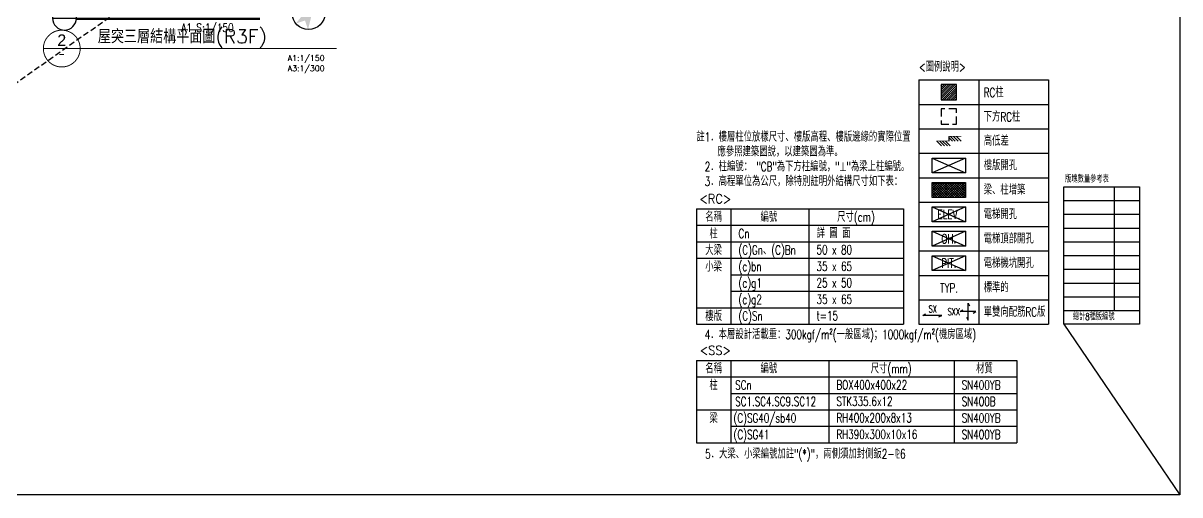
# Model space of a CAD drawing. Header units: millimetres. Extents: x -3377 to 119122, y -22007 to 15479.
# Drawn here: x 89316 to 96883, y 0 to 3090 of the extents above; entities that cross this region are included whole.
import ezdxf
from ezdxf.enums import TextEntityAlignment as Align

# ---------------------------------------------------------------- set-up
doc = ezdxf.new("R2010")
doc.units = ezdxf.units.MM
doc.header["$LTSCALE"] = 150
doc.header["$MEASUREMENT"] = 0
for name, pattern in [('CENTER', [2, 1.25, -0.25, 0.25, -0.25]), ('HIDDEN', [0.375, 0.25, -0.125]), ('HIDDEN2', [0.1875, 0.125, -0.0625])]:
    doc.linetypes.add(name, pattern=pattern)
doc.layers.get('0').update_dxf_attribs({"plot": 0})
doc.layers.add('5', color=5, linetype='Continuous', lineweight=13)
doc.layers.add('TEXT-4', color=4, linetype='Continuous', lineweight=25)
for name, color, linetype, plot in [('AREA', 3, 'Continuous', False), ('LABEL', 1, 'Continuous', False), ('S-ARCH', 252, 'Continuous', False)]:
    doc.layers.add(name, color=color, linetype=linetype, plot=plot)
for name, color, linetype in [('ASSLN', 8, 'Continuous'), ('COL', 1, 'Continuous'), ('Col-Line', 8, 'CENTER'), ('DIM', 6, 'Continuous'), ('GRID', 5, 'CENTER'), ('GRID-N', 4, 'Continuous'), ('NOTE2', 2, 'Continuous'), ('OPEN', 4, 'Continuous'), ('S-AXI', 1, 'Continuous'), ('S-AXIS', 1, 'Continuous'), ('S-COL', 7, 'Continuous'), ('S-COLB', 4, 'HIDDEN'), ('S-HATCHCOL', 13, 'Continuous'), ('S-OPEN', 13, 'Continuous'), ('S-SLAB', 5, 'Continuous'), ('S-TAB', 4, 'Continuous'), ('S-TEXT', 2, 'Continuous'), ('S-THIN', 201, 'Continuous'), ('S-TITLE', 2, 'Continuous'), ('SLAB', 7, 'Continuous'), ('STAIR', 4, 'Continuous'), ('TEXT', 2, 'Continuous'), ('WALL', 2, 'Continuous'), ('指北針', 7, 'Continuous')]:
    doc.layers.add(name, color=color, linetype=linetype)
doc.styles.add('4C', font='romans.shx', dxfattribs={"width": 0.9, "height": 52.5, "bigfont": '1lsp.shx'})
doc.styles.add('BM-C', font='SIMPLEX.shx', dxfattribs={"width": 0.7, "bigfont": 'CHINESET.shx'})
doc.styles.add('C1', font='', dxfattribs={"bigfont": 'japanese.shx'})
doc.styles.add('CD1', font='romand', dxfattribs={"height": 3})
doc.styles.add('CH1a', font='helvbld.shx', dxfattribs={"height": 6, "bigfont": 'lmp.shx'})
doc.styles.add('CHINA', font='romans.shx', dxfattribs={"width": 0.8, "bigfont": 'china.shx'})
doc.styles.add('CS4', font='romans.shx', dxfattribs={"width": 0.7, "height": 45, "bigfont": 'lsp.shx'})
doc.styles.add('CT', font='kaiu.ttf')
doc.styles.add('ET', font='simplex.shx', dxfattribs={"width": 0.8})
doc.styles.add('HH', font='')
doc.styles.get('C1').set_extended_font_data('微軟正黑體')
doc.styles.get('HH').set_extended_font_data('Microsoft JhengHei')

# ---------------------------------------------------------------- blocks, each defined once
blk = doc.blocks.new('圖例說明')
at = {"layer": 'S-HATCHCOL'}
h = blk.add_hatch(dxfattribs=at)
h.set_pattern_fill('ANSI31', color=256, scale=60, style=0)
h.set_pattern_definition([(45, (1.3676, 481.526), (-5.3033, 5.3033), [])])
h.paths.add_polyline_path([(109.2, 1102.5), (184.2, 1102.5), (184.2, 1177.5), (109.2, 1177.5)])
h = blk.add_hatch(dxfattribs=at)
h.set_pattern_fill('ANSI37', color=256, scale=67.5)
h.set_pattern_definition([(45, (-92186.061, -6241.679), (-5.9662135, 5.9662135), []), (135, (-92186.061, -6241.679), (-5.9662135, -5.9662135), [])])
h.paths.add_polyline_path([(64.3, 696.5), (229, 696.5), (229, 623.5), (64.3, 623.5)])
at = {"layer": 'S-COL'}
blk.add_lwpolyline([(109.2, 1102.5), (184.2, 1102.5), (184.2, 1177.5), (109.2, 1177.5)], close=True, dxfattribs=at)
at = {"layer": 'S-COLB'}
blk.add_lwpolyline([(109.2, 982.5), (184.2, 982.5), (184.2, 1057.5), (109.2, 1057.5)], close=True, dxfattribs=at)
at = {"layer": 'S-OPEN'}
for p, q in [((64.3, 816.5), (229, 743.5)), ((229, 816.5), (64.3, 743.5)), ((64.3, 576.5), (229, 503.5)), ((229, 576.5), (64.3, 503.5)), ((64.3, 456.5), (229, 383.5)), ((229, 456.5), (64.3, 383.5)), ((64.3, 336.5), (229, 263.5)), ((229, 336.5), (64.3, 263.5))]:
    blk.add_line(p, q, dxfattribs=at)
at = {"layer": 'S-SLAB'}
for points in [[(64.3, 816.5), (229, 816.5), (229, 743.5), (64.3, 743.5)], [(64.3, 696.5), (229, 696.5), (229, 623.5), (64.3, 623.5)], [(64.3, 576.5), (229, 576.5), (229, 503.5), (64.3, 503.5)], [(64.3, 456.5), (229, 456.5), (229, 383.5), (64.3, 383.5)], [(64.3, 336.5), (229, 336.5), (229, 263.5), (64.3, 263.5)]]:
    blk.add_lwpolyline(points, close=True, dxfattribs=at)
at = {"layer": 'S-TAB'}
for p, q in [((0, 1200), (635.3, 1200)), ((0, 1200), (0, 0)), ((293.3, 1200), (293.3, 0)), ((635.3, 1200), (635.3, 0)), ((0, 1080), (635.3, 1080)), ((0, 960), (635.3, 960)), ((0, 840), (635.3, 840)), ((0, 720), (635.3, 720)), ((0, 600), (635.3, 600)), ((0, 480), (635.3, 480)), ((0, 360), (635.3, 360)), ((0, 240), (635.3, 240)), ((0, 120), (635.3, 120)), ((0, 0), (635.3, 0))]:
    blk.add_line(p, q, dxfattribs=at)
at = {"layer": 'S-THIN'}
for p, q in [((146.7, 923), (146.7, 900)), ((146.7, 917.4), (164.3, 899.7)), ((155.4, 923), (178.4, 900)), ((169.7, 923), (192.8, 900)), ((184.1, 923), (207.1, 900)), ((87.8, 900), (111.1, 876.7)), ((102.2, 900), (125.2, 877)), ((116.5, 900), (139.6, 877)), ((130.9, 900), (153.9, 877))]:
    blk.add_line(p, q, dxfattribs=at)
at = {"layer": 'S-THIN', "const_width": 2.54}
for points in [[(207.8, 923), (146.7, 923)], [(85.5, 900), (146.7, 900)]]:
    blk.add_lwpolyline(points, dxfattribs=at)
at = {"layer": 'SLAB', "color": 1}
for p, q in [((279.1, 62.4), (202.7, 62.4)), ((240.9, 20.9), (240.9, 104)), ((112, 43.7), (18.8, 43.7))]:
    blk.add_line(p, q, dxfattribs=at)
for points in [[(202.7, 62.4), (216.2, 70.2)], [(240.9, 104), (248.7, 90.5)], [(265.6, 54.6), (279.1, 62.4)], [(18.8, 43.7), (32.3, 51.5)], [(98.5, 35.9), (112, 43.7)], [(233.1, 34.4), (240.9, 20.9)]]:
    blk.add_lwpolyline(points, dxfattribs=at)
at = {"layer": 'S-TEXT', "style": 'CS4', "width": 0.7}
for s, p in [('<圖例說明>', (0, 1263.9)), ('RC柱', (317.9, 1138.5)), ('下方RC柱', (317.9, 1018.5)), ('高低差', (317.9, 900)), ('樓版開孔', (317.9, 780)), ('梁、柱增築', (317.9, 660)), ('電梯開孔', (317.9, 540)), ('電梯頂部開孔', (317.9, 420)), ('電梯機坑開孔', (317.9, 300)), ('TYP.', (104.1, 178.1)), ('標準的', (317.9, 180)), ('單雙向配筋RC版', (317.9, 60))]:
    blk.add_text(s, height=45, dxfattribs=at).set_placement(p, align=Align.MIDDLE_LEFT)
for s, p in [('ELEV.', (146.7, 540)), ('OH.', (146.7, 420)), ('PIT.', (146.7, 300))]:
    blk.add_text(s, height=45, dxfattribs=at).set_placement(p, align=Align.MIDDLE)
at = {"layer": 'SLAB', "color": 2, "style": 'CS4', "width": 0.7}
for s, p in [('SX', (68.1, 74.5)), ('SXX', (171, 62.1))]:
    blk.add_text(s, height=33.75, dxfattribs=at).set_placement(p, align=Align.MIDDLE_CENTER)
blk = doc.blocks.new('A$C19EB2903')
at = {"color": 252}
for p, q in [((-840, 1268.4), (32.4, 1268.4)), ((-805, 1193.4), (-70, 1193.4)), ((-20, 1193.4), (32.4, 1193.4)), ((-725, 953.4), (-150, 983.4)), ((-725, 983.4), (-150, 953.4)), ((-70, 0), (-805, 0)), ((-875, -70), (-875, -895)), ((0, -70), (220, -70)), ((290, -825), (290, -140)), ((220, -895), (0, -895)), ((-805, -965), (-70, -965))]:
    blk.add_line(p, q, dxfattribs=at)
at = {"color": 252, "linetype": 'HIDDEN'}
for p, q in [((-310, -905), (-310, -695)), ((-310, -905), (-70, -695)), ((-70, -905), (-310, -695))]:
    blk.add_line(p, q, dxfattribs=at)
blk.add_lwpolyline([(-310, -695), (-70, -695), (-70, -905), (-310, -905)], close=True, dxfattribs=at)
at = {"color": 252, "linetype": 'HIDDEN2'}
for centre, start, end in [((144.4, -215), 0, 90), ((144.4, -292), 270, 0)]:
    blk.add_arc(centre, 75, start, end, dxfattribs=at)
at = {"layer": '5', "color": 252, "linetype": 'Continuous'}
blk.add_lwpolyline([(-1034.3, -1691.7), (166.4, -1691.7)], dxfattribs=at)
at = {"layer": 'AREA', "color": 252}
for points in [[(227.5, -372), (227.5, -132.5), (-35, -132.5), (-35, -52.5), (-812.5, -52.5), (-812.5, -912.5), (-35, -912.5), (-35, -832.5), (227.5, -832.5), (227.5, -611), (227.5, -611), (227.5, -372)], [(-310, -595), (220, -595), (220, -825), (-70, -825), (-70, -905), (-310, -905)]]:
    blk.add_lwpolyline(points, close=True, dxfattribs=at)
at = {"layer": 'ASSLN', "color": 252, "linetype": 'CENTER'}
for p, q in [((32.4, 1253.4), (-1135.8, 1253.4)), ((32.4, 953.4), (-1135.8, 953.4))]:
    blk.add_line(p, q, dxfattribs=at)
at = {"layer": 'COL', "color": 252}
for points in [[(-855, 1253.4), (-805, 1253.4), (-805, 1173.4), (-855, 1173.4)], [(-70, 1253.4), (-20, 1253.4), (-20, 1173.4), (-70, 1173.4)], [(-855, 953.4), (-805, 953.4), (-805, 883.4), (-855, 883.4)], [(-70, 953.4), (-20, 953.4), (-20, 883.4), (-70, 883.4)], [(-875, -70), (-805, -70), (-805, 0), (-875, 0)], [(-70, -140), (0, -140), (0, 0), (-70, 0)], [(220, -140), (290, -140), (290, -70), (220, -70)], [(220, -140), (290, -140), (290, -70), (220, -70)], [(-70, -965), (0, -965), (0, -825), (-70, -825)], [(220, -895), (290, -895), (290, -825), (220, -825)], [(-875, -965), (-805, -965), (-805, -895), (-875, -895)]]:
    blk.add_lwpolyline(points, close=True, dxfattribs=at)
at = {"layer": 'Col-Line', "color": 252, "linetype": 'ByBlock'}
for centre in [(-842.5, 286.4), (-17.5, 286.4), (731.1, -105), (731.1, -845)]:
    blk.add_circle(centre, 75, dxfattribs=at)
at = {"layer": 'GRID', "color": 252, "ltscale": 0.1}
for p, q in [((-847.5, 92.1), (-847.5, 211.4)), ((-22.5, 87.1), (-22.5, 211.4)), ((656.1, -105), (512.2, -105)), ((656.1, -845), (512.2, -845))]:
    blk.add_line(p, q, dxfattribs=at)
at = {"layer": 'GRID-N', "color": 252}
for p, q in [((56, -140), (56, -215)), ((77, -140), (77, -215)), ((98, -140), (98, -215)), ((119, -140), (119, -215)), ((140, -140), (140, -215))]:
    blk.add_line(p, q, dxfattribs=at)
at = {"layer": 'LABEL', "color": 252}
blk.add_lwpolyline([(-1189.7, -1682.5), (166.4, -1682.5)], dxfattribs=at)
at = {"layer": 'LABEL', "color": 252, "linetype": 'Continuous'}
blk.add_arc((-1111.9, -1682.5), 77.8, 180.0000014999924, 179.9999985000077, dxfattribs=at)
at = {"layer": 'OPEN', "color": 252, "linetype": 'Continuous'}
for p, q in [((-795, -45), (-800, -45)), ((-800, -60), (-795, -60)), ((-795, -60), (-795, -45)), ((-725, -45), (-795, -45)), ((-795, -50), (-725, -50)), ((-795, -55), (-725, -55)), ((-795, -60), (-725, -60)), ((-725, -60), (-725, -45)), ((-725, -45), (-720, -45)), ((-720, -60), (-725, -60)), ((-150, -45), (-155, -45)), ((-155, -60), (-150, -60)), ((-150, -60), (-150, -45)), ((-80, -45), (-150, -45)), ((-150, -50), (-80, -50)), ((-150, -55), (-80, -55)), ((-150, -60), (-80, -60)), ((-80, -60), (-80, -45)), ((-80, -45), (-75, -45)), ((-75, -60), (-80, -60)), ((130, -580), (125, -580)), ((125, -595), (130, -595)), ((130, -595), (130, -580)), ((207, -675), (207, -595)), ((207, -595), (210, -595)), ((210, -595), (210, -580)), ((210, -580), (215, -580)), ((215, -595), (210, -595)), ((210, -595), (210, -675)), ((210, -675), (207, -675)), ((140, -825), (135, -825)), ((140, -840), (140, -825)), ((210, -825), (140, -825)), ((140, -830), (210, -830)), ((210, -840), (210, -825)), ((210, -825), (215, -825)), ((-795, -905), (-800, -905)), ((-795, -920), (-795, -905)), ((-725, -905), (-795, -905)), ((-725, -920), (-725, -905)), ((-725, -905), (-720, -905)), ((-150, -905), (-155, -905)), ((-150, -920), (-150, -905)), ((-80, -905), (-150, -905)), ((-80, -920), (-80, -905)), ((-80, -905), (-75, -905)), ((135, -840), (140, -840)), ((140, -835), (210, -835)), ((140, -840), (210, -840)), ((215, -840), (210, -840)), ((-800, -920), (-795, -920)), ((-795, -910), (-725, -910)), ((-795, -915), (-725, -915)), ((-795, -920), (-725, -920)), ((-720, -920), (-725, -920)), ((-155, -920), (-150, -920)), ((-150, -910), (-80, -910)), ((-150, -915), (-80, -915)), ((-150, -920), (-80, -920)), ((-75, -920), (-80, -920))]:
    blk.add_line(p, q, dxfattribs=at)
at = {"layer": 'OPEN', "color": 252}
for p, q in [((-220, -430), (-150, -500)), ((-150, -430), (-220, -500))]:
    blk.add_line(p, q, dxfattribs=at)
at = {"layer": 'OPEN', "color": 252, "linetype": 'HIDDEN'}
for p, q in [((70, -510), (0, -580)), ((70, -580), (0, -510))]:
    blk.add_line(p, q, dxfattribs=at)
at = {"layer": 'OPEN', "color": 252}
blk.add_lwpolyline([(-150, -430), (-150, -500), (-220, -500), (-220, -430)], close=True, dxfattribs=at)
for points in [[(-150, -487.5), (-170, -487.5), (-170, -442.5), (-150, -442.5)], [(-150, -482.5), (-165, -482.5), (-165, -447.5), (-150, -447.5)], [(-130, -487.5), (-110, -487.5), (-110, -442.5), (-130, -442.5)], [(-130, -482.5), (-115, -482.5), (-115, -447.5), (-130, -447.5)], [(12.5, -580), (12.5, -560), (57.5, -560), (57.5, -580)], [(17.5, -580), (17.5, -565), (52.5, -565), (52.5, -580)]]:
    blk.add_lwpolyline(points, dxfattribs=at)
at = {"layer": 'OPEN', "color": 252, "linetype": 'HIDDEN'}
blk.add_lwpolyline([(70, -580), (0, -580), (0, -510), (70, -510)], close=True, dxfattribs=at)
at = {"layer": 'OPEN', "color": 252, "linetype": 'Continuous'}
blk.add_arc((210, -595), 80, 180, 270, dxfattribs=at)
at = {"layer": 'STAIR', "color": 252}
for p, q in [((56, -292), (56, -140)), ((61, -287), (61, -140)), ((61, -177.5), (76, -177.5)), ((61, -215), (145, -215)), ((61, -220), (140, -220)), ((140, -220), (140, -287)), ((145, -215), (145, -292)), ((145, -222), (220, -222)), ((56, -367), (56, -292)), ((145, -292), (56, -292)), ((140, -287), (61, -287)), ((77, -367), (77, -292)), ((98, -367), (98, -292)), ((119, -367), (119, -292)), ((140, -367), (140, -292)), ((145, -243), (220, -243)), ((145, -264), (220, -264)), ((145, -285), (220, -285))]:
    blk.add_line(p, q, dxfattribs=at)
for points in [[(56, -329.5), (182.5, -329.5), (182.5, -177.5), (61, -177.5)], [(76, -172.5), (61, -177.5), (76, -182.5)]]:
    blk.add_lwpolyline(points, dxfattribs=at)
blk.add_lwpolyline([(138, -222), (138, -285), (63, -285), (63, -222)], close=True, dxfattribs=at)
blk.add_ellipse((56, -329.5), major_axis=(-3.54, 3.54), ratio=1, start_param=-0.785398, end_param=5.497787, dxfattribs=at)
at = {"layer": 'WALL', "color": 252}
for p, q in [((-805, 1253.4), (32.4, 1253.4)), ((-805, 1238.4), (-70, 1238.4)), ((-20, 1238.4), (32.4, 1238.4)), ((-820, 953.4), (-820, 1173.4)), ((-805, 953.4), (-805, 1173.4)), ((-745, 953.4), (-745, 1148.4)), ((-745, 1148.4), (-130, 1148.4)), ((-130, 953.4), (-130, 1148.4)), ((-725, 1133.4), (-150, 1133.4)), ((-725, 1003.4), (-725, 1133.4)), ((-150, 1003.4), (-150, 1133.4)), ((-725, 1003.4), (-150, 1003.4)), ((-827.7, 953.4), (32.4, 953.4)), ((-827.7, 938.4), (32.4, 938.4)), ((-725, 983.4), (-150, 983.4)), ((-725, 953.4), (-725, 983.4)), ((-150, 953.4), (-150, 983.4)), ((-820, -672.5), (-820, -70)), ((-800, -45), (-805, -45)), ((-800, -60), (-805, -60)), ((-805, -895), (-805, -70)), ((-800, -45), (-800, -60)), ((-155, -45), (-720, -45)), ((-720, -45), (-720, -60)), ((-155, -60), (-720, -60)), ((-155, -45), (-155, -60)), ((-70, -45), (-75, -45)), ((-75, -45), (-75, -60)), ((-70, -60), (-75, -60)), ((0, -125), (220, -125)), ((0, -140), (220, -140)), ((220, -140), (220, -825)), ((235, -140), (235, -825)), ((56, -382), (56, -367)), ((56, -367), (56, -382)), ((56, -382), (220, -382)), ((-325, -905), (-325, -580)), ((-325, -580), (125, -580)), ((-310, -905), (-310, -595)), ((-310, -595), (125, -595)), ((125, -580), (125, -595)), ((215, -580), (215, -595)), ((215, -580), (220, -580)), ((215, -595), (220, -595)), ((-820, -665), (-820, -920)), ((135, -825), (0, -825)), ((135, -825), (135, -840)), ((220, -825), (215, -825)), ((215, -825), (215, -840)), ((-800, -905), (-805, -905)), ((-800, -905), (-800, -920)), ((-720, -905), (-720, -920)), ((-155, -905), (-720, -905)), ((-155, -905), (-155, -920)), ((-70, -905), (-75, -905)), ((-75, -905), (-75, -920)), ((135, -840), (0, -840)), ((220, -840), (215, -840)), ((-800, -920), (-820, -920)), ((-535, -920), (-720, -920)), ((-550, -920), (-550, -920)), ((-535, -920), (-550, -920)), ((-535, -920), (-535, -920)), ((-335, -920), (-535, -920)), ((-155, -920), (-335, -920)), ((-55, -920), (-75, -920))]:
    blk.add_line(p, q, dxfattribs=at)
for points in [[(-855, 1253.4), (-855, 1268.4), (-840, 1268.4), (-840, 1253.4)], [(-130, -120), (-130, -520), (-385, -520), (-385, -845), (-745, -845), (-745, -120), (-130, -120)], [(220, -367), (56, -367), (56, -367)]]:
    blk.add_lwpolyline(points, dxfattribs=at)
blk.add_lwpolyline([(-150, -140), (-150, -500), (-405, -500), (-405, -825), (-725, -825), (-725, -140)], close=True, dxfattribs=at)
at = {"layer": '指北針', "color": 252}
blk.add_circle((485.2, -1649.6), 107.4, dxfattribs=at)
for points in [[(461.4, -1697.7), (402.1, -1717.7), (533, -1553.3)], [(533, -1553.3), (481.3, -1757), (461.4, -1697.7)]]:
    blk.add_solid(points, dxfattribs=at)
at = {"layer": 'Col-Line', "color": 252, "style": 'C1', "width": 0.75}
for s, p in [('2', (-842.5, 286.4)), ('3', (-17.5, 286.4)), ('B', (731.1, -105)), ('C', (731.1, -845))]:
    blk.add_text(s, height=60, dxfattribs=at).set_placement(p, align=Align.MIDDLE)
at = {"layer": 'DIM', "color": 252, "style": 'C1'}
for s, p in [('RFL', (-1223.4, 1273.6)), ('R3FL', (-1223.4, 973.6))]:
    blk.add_text(s, height=40, dxfattribs=at).set_placement(p)
at = {"layer": 'TEXT', "color": 252}
for s, height, style, p in [('水箱容量=', 39, 'CHINA', (-1065.3, 614.5)), ('(6.85*3.2+3.6*2.55)*(1.3-0.2)=34.21t', 39, 'CHINA', (-785.2, 614.5)), ('水箱', 30, 'HH', (-486.3, -395.1))]:
    blk.add_text(s, height=height, dxfattribs=dict(at, style=style)).set_placement(p)
at = {"layer": 'TEXT', "color": 252, "style": 'C1'}
blk.add_text('DN14', height=15, rotation=270, dxfattribs=at).set_placement((28, -326), align=Align.CENTER)
at = {"layer": 'TEXT', "color": 252, "style": 'HH'}
blk.add_text('電梯機房', height=30, dxfattribs=at).set_placement((25.8, -720.4), align=Align.CENTER)
at = {"layer": 'TEXT', "color": 252, "linetype": 'Continuous', "style": 'CT', "width": 1}
blk.add_text('屋突參層平面圖', height=108, dxfattribs=at).set_placement((-908, -1652.2))
at = {"layer": 'TEXT', "color": 252, "style": 'ET', "width": 0.8}
blk.add_text('A1 S:1/150', height=54, dxfattribs=at).set_placement((-4.2, -1772.2), align=Align.RIGHT)
at = {"layer": 'TEXT-4', "color": 252, "style": 'BM-C', "width": 0.67}
blk.add_text('屋突三層水箱剖面圖', height=70, dxfattribs=at).set_placement((-477.1, 717.4), align=Align.BOTTOM_LEFT)
at = {"layer": '指北針', "color": 252, "style": 'C1'}
blk.add_text('N', height=92.8, rotation=333.62158, dxfattribs=at).set_placement((547.5, -1524.1), align=Align.CENTER)
blk = doc.blocks.new('2022-0217')
at = {"color": 252, "linetype": 'HIDDEN'}
blk.add_lwpolyline([(75486.9, -6241), (78877.9, -3850), (82268.9, -1459)], dxfattribs=at)
blk.add_blockref('A$C19EB2903', (78587.9, -2955))

msp = doc.modelspace()

# ---------------------------------------------------------------- linework, layer by layer
msp.add_lwpolyline([(84772.8, 7760.14), (96883.2, 7760.14), (96883.2, 0), (84772.8, 0)], close=True)
at = {"color": 252, "linetype": 'HIDDEN'}
msp.add_lwpolyline([(87597.33, 1519.16), (90988.34, 3910.17), (94379.34, 6301.17)], dxfattribs=at)
at = {"layer": 'DEFPOINTS'}
msp.add_lwpolyline([(96123.2, 1117.68), (96883.2, 0)], dxfattribs=at)
at = {"layer": 'S-AXI'}
msp.add_lwpolyline([(96123.2, 2017.68), (96618.2, 2017.68), (96618.2, 1117.68), (96123.2, 1117.68)], close=True, dxfattribs=at)
at = {"layer": 'S-AXIS'}
for p, q in [((96453.2, 2017.68), (96453.2, 1207.68)), ((96123.2, 1927.68), (96618.2, 1927.68)), ((96123.2, 1837.68), (96618.2, 1837.68)), ((96123.2, 1747.68), (96618.2, 1747.68)), ((96123.2, 1657.68), (96618.2, 1657.68)), ((96123.2, 1567.68), (96618.2, 1567.68)), ((96123.2, 1477.68), (96618.2, 1477.68)), ((96123.2, 1387.68), (96618.2, 1387.68)), ((96123.2, 1297.68), (96618.2, 1297.68)), ((96123.2, 1207.68), (96618.2, 1207.68))]:
    msp.add_line(p, q, dxfattribs=at)
at = {"layer": 'S-TAB'}
for p, q in [((93720.7, 1873.68), (95076.1, 1873.68)), ((93720.7, 1873.68), (93720.7, 1117.68)), ((93945.7, 1873.68), (93945.7, 1117.68)), ((94456.49, 1873.68), (94456.49, 1117.68)), ((95076.1, 1873.68), (95076.1, 1117.68)), ((93720.7, 1765.68), (95076.1, 1765.68)), ((93720.7, 1657.68), (95076.1, 1657.68)), ((93720.7, 1549.68), (95076.1, 1549.68)), ((93945.7, 1441.68), (95076.1, 1441.68)), ((93945.7, 1333.68), (95076.1, 1333.68)), ((93720.7, 1225.68), (95076.1, 1225.68)), ((93720.7, 1117.68), (95076.1, 1117.68)), ((93720.7, 881.21), (95816.89, 881.21)), ((93720.7, 881.21), (93720.7, 341.21)), ((93945.7, 881.21), (93945.7, 341.21)), ((94586.49, 881.21), (94586.49, 341.21)), ((95406.1, 881.21), (95406.1, 341.21)), ((95816.89, 881.21), (95816.89, 341.21)), ((93720.7, 773.21), (95816.89, 773.21)), ((93945.7, 665.21), (95816.89, 665.21)), ((93720.7, 557.21), (95816.89, 557.21)), ((93945.7, 449.21), (95816.89, 449.21)), ((93720.7, 341.21), (95816.89, 341.21))]:
    msp.add_line(p, q, dxfattribs=at)
at = {"layer": 'S-TITLE', "const_width": 6.25}
msp.add_lwpolyline([(89448.5, 2923.39, 1), (89689.45, 2923.39, 1)], format="xyb", close=True, dxfattribs=at)
msp.add_lwpolyline([(89448.5, 2923.39), (91368.17, 2923.39)], dxfattribs=at)

# ---------------------------------------------------------------- block references
at = {"layer": 'S-ARCH'}
msp.add_blockref('2022-0217', (12110.4, 7760.14), dxfattribs=at)
at = {"layer": 'S-TEXT', "xscale": 1.333333333333333, "yscale": 1.333333333333333, "zscale": 1.333333333333333}
msp.add_blockref('圖例說明', (95176.1, 1117.68), dxfattribs=at)

# ---------------------------------------------------------------- texts
at = {"layer": 'NOTE2', "style": '4C', "width": 0.9}
for s, p in [('<RC>', (93844.31, 1939.38)), ('<SS>', (93844.31, 946.92))]:
    msp.add_text(s, height=60, dxfattribs=at).set_placement(p, align=Align.MIDDLE_CENTER)
at = {"layer": 'S-TEXT', "linetype": 'Continuous', "style": 'CS4', "width": 0.7}
for s, p in [('註1．樓層柱位放樣尺寸、樓版高程、樓版邊緣的實際位置', (93720.7, 2314.51)), ('\u3000\u3000 應參照建築圖說，以建築圖為準。', (93720.7, 2217.56)), ('\u30002．柱編號： "CB"為下方柱編號，"⊥"為梁上柱編號。', (93720.7, 2120.62)), ('\u30003．高程單位為公尺，除特別註明外結構尺寸如下表：', (93720.7, 2023.68)), ('\u30004．本層設計活載重：300kgf/m²(一般區域)；1000kgf/m²(機房區域) ', (93720.7, 1020.73)), ('\u30005．大梁、小梁編號加註"(*)"，兩側須加封側鈑2-⅊6', (93723.35, 238.64))]:
    msp.add_text(s, height=60, dxfattribs=at).set_placement(p)
at = {"layer": 'S-TEXT', "style": 'CS4', "width": 0.7}
for s, p in [('版塊數量參考表', (96132.47, 2046.21)), ('總計8種版編號', (96183.2, 1144.68))]:
    msp.add_text(s, height=45, dxfattribs=at).set_placement(p)
for s, p in [('名稱', (93833.2, 1819.68)), ('編號', (94194.28, 1819.68)), ('尺寸(cm)', (94764.65, 1819.68)), ('柱', (93833.2, 1709.81)), ('大梁', (93833.2, 1601.81)), ('小梁', (93833.2, 1493.81)), ('樓版', (93833.2, 1169.81)), ('名稱', (93833.2, 827.21)), ('編號', (94194.28, 827.21)), ('尺寸(mm)', (94994.65, 827.21)), ('材質', (95604.68, 827.21)), ('柱', (93833.2, 717.35)), ('梁', (93833.2, 501.35))]:
    msp.add_text(s, height=60, dxfattribs=at).set_placement(p, align=Align.MIDDLE_CENTER)
for s, p in [('Cn', (93995.7, 1712.19)), ('詳 圖 面', (94506.49, 1713.34)), ('(C)Gn、(C)Bn', (93995.7, 1604.19)), ('50 x 80', (94506.49, 1605.34)), ('(c)bn', (93995.7, 1496.19)), ('35 x 65', (94506.49, 1497.34)), ('(c)g1', (93995.7, 1388.19)), ('25 x 50', (94506.49, 1389.34)), ('(c)g2', (93995.7, 1280.19)), ('35 x 65', (94506.49, 1281.34)), ('(C)Sn', (93995.7, 1172.19)), ('t=15', (94506.49, 1173.34)), ('SCn', (93974.27, 719.73)), ('BOX400x400x22', (94636.49, 720.88)), ('SN400YB', (95456.1, 719.73)), ('SC1.SC4.SC9.SC12', (93974.27, 611.73)), ('STK335.6x12', (94636.49, 612.88)), ('SN400B', (95456.1, 611.73)), ('(C)SG40/sb40', (93963.55, 503.73)), ('RH400x200x8x13', (94636.49, 504.88)), ('SN400YB', (95456.1, 503.73)), ('(C)SG41', (93963.55, 395.73)), ('RH390x300x10x16', (94636.49, 396.88)), ('SN400YB', (95456.1, 395.73))]:
    msp.add_text(s, height=60, dxfattribs=at).set_placement(p, align=Align.MIDDLE_LEFT)
at = {"layer": 'S-TITLE', "style": 'CS4'}
msp.add_text('屋突三層結構平面圖(R3F)', height=90, dxfattribs=at).set_placement((89804.7, 2957.79))
at = {"layer": 'S-TITLE'}
for s, height, style, p in [('2', 75, 'CH1a', (89568.97, 2978.92)), ('-', 37.5, 'CD1', (89568.97, 2886.47))]:
    msp.add_text(s, height=height, dxfattribs=dict(at, style=style)).set_placement(p, align=Align.MIDDLE)
at = {"layer": 'S-TITLE', "style": 'CD1'}
for s, p in [('A1:1/150', (91288.4, 2842.58)), ('A3:1/300', (91288.4, 2775.08))]:
    msp.add_text(s, height=37.5, dxfattribs=at).set_placement(p, align=Align.RIGHT)

doc.saveas('drawing.dxf')
